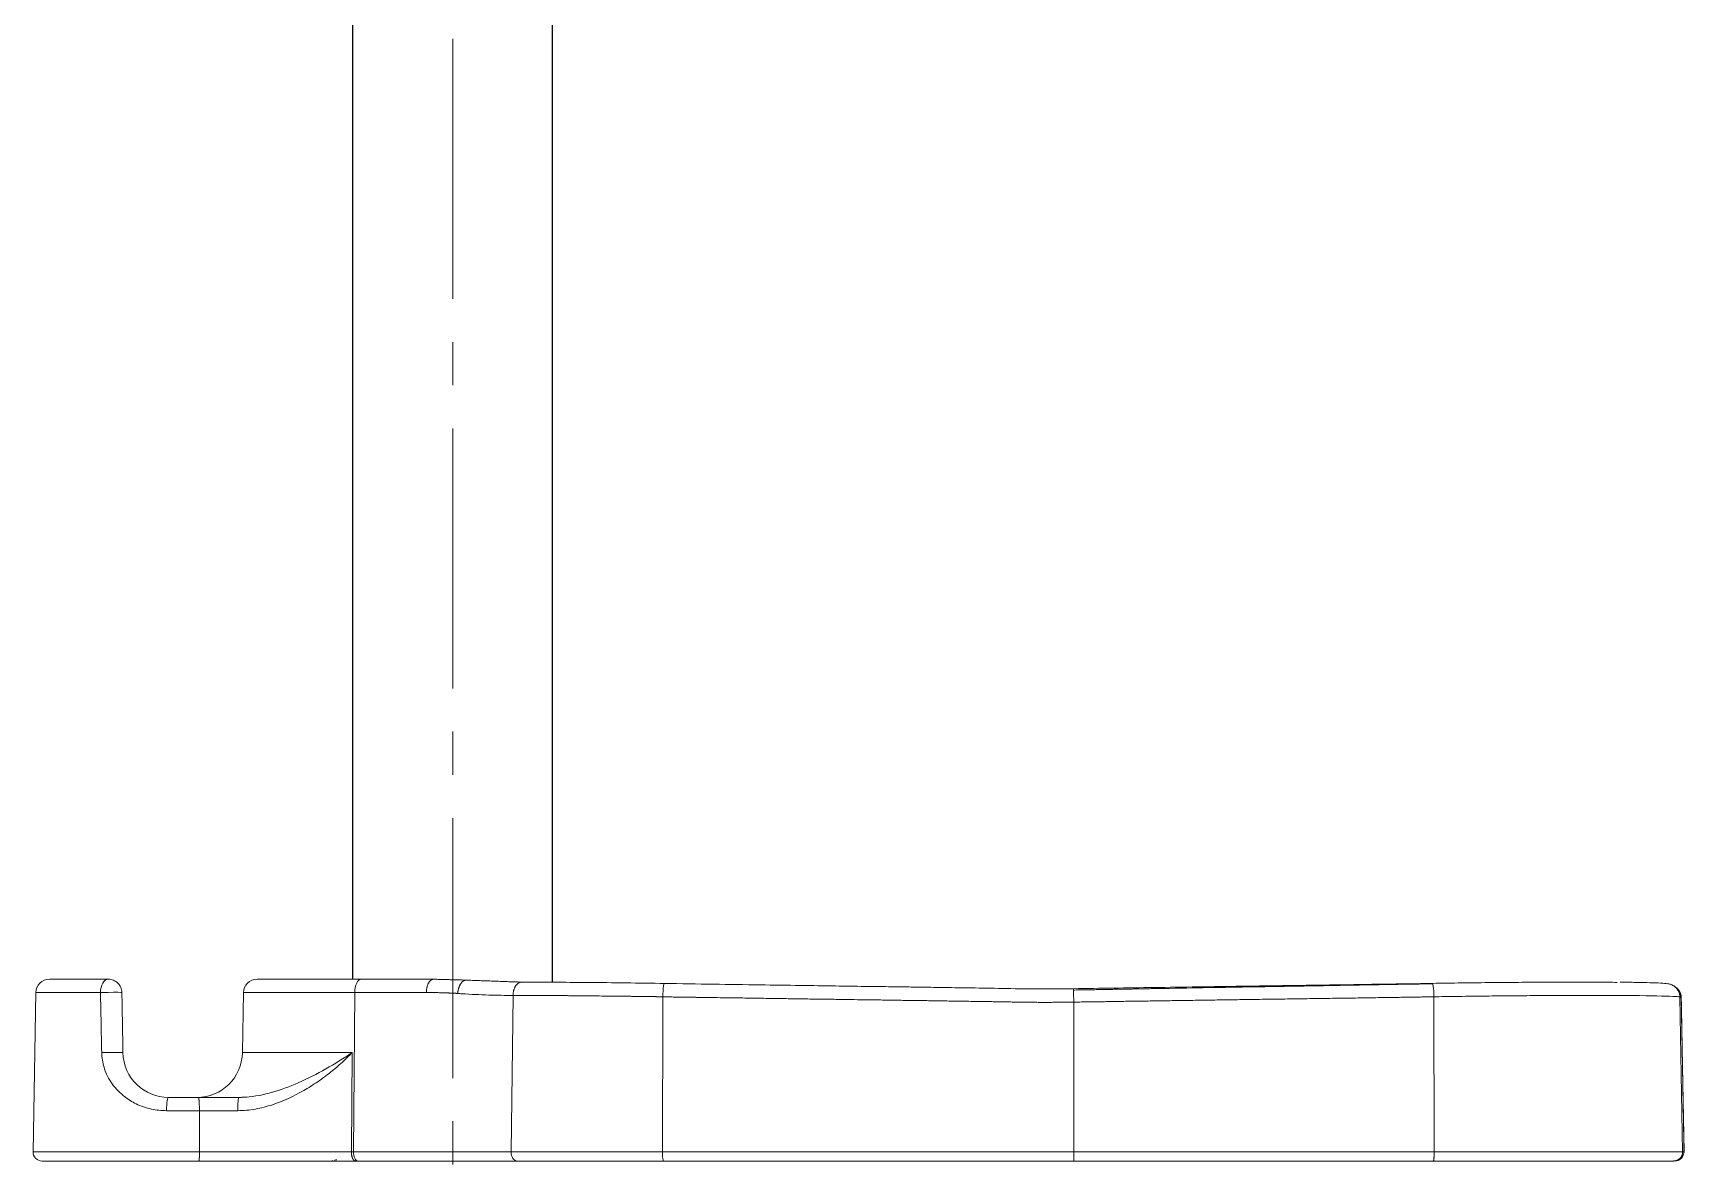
# Model space of a CAD drawing. Extents: x 0 to 3160, y 0 to 2315.
# Drawn here: x 884.7 to 1066.4, y 645.8 to 769.9 of the extents above; entities that cross this region are included whole.
import ezdxf

# ---------------------------------------------------------------- set-up
doc = ezdxf.new("R2010")
doc.units = 0
doc.header["$LTSCALE"] = 3
doc.header["$MEASUREMENT"] = 0
doc.linetypes.add('CENTER2', pattern=[28.575, 19.05, -3.175, 3.175, -3.175])
doc.layers.add('1', color=7, linetype='CONTINUOUS', true_color=0xffffff)
doc.layers.add('Cneter', color=1, linetype='CENTER2', lineweight=13)
doc.layers.add('DEF_LAYER_ASSEM_MEMBER', color=7, linetype='CONTINUOUS')

msp = doc.modelspace()

# ---------------------------------------------------------------- linework, layer by layer
at = {"layer": '1', "color": 7, "linetype": 'Continuous', "lineweight": 18}
for p, q in [((885.03, 664.37), (884.72, 646.86)), ((907.88, 664.37), (907.76, 657.76)), ((1066.24, 646.86), (1065.94, 663.87)), ((1066.09, 663.79), (1066.39, 646.86)), ((902.96, 645.84), (885.72, 645.84)), ((920.22, 645.84), (920.45, 645.84)), ((937.98, 645.84), (920.45, 645.84))]:
    msp.add_line(p, q, dxfattribs=at)
at = {"layer": '1', "color": 7, "linetype": 'Continuous', "lineweight": 13}
for p, q in [((885.03, 664.37), (892.14, 664.37)), ((920.13, 664.37), (907.88, 664.37)), ((919.99, 646.86), (920.13, 664.37)), ((928, 664.37), (920.13, 664.37)), ((937.54, 664.05), (937.34, 646.86)), ((1038.9, 646.86), (1038.87, 663.91)), ((919.84, 657.76), (907.76, 657.76)), ((919.75, 646.86), (919.84, 657.76)), ((903.03, 651.37), (899.41, 651.37)), ((903.03, 651.37), (903.04, 646.86)), ((884.72, 646.86), (903.04, 646.86)), ((919.99, 646.86), (919.75, 646.86)), ((937.34, 646.86), (919.99, 646.86)), ((999.24, 646.86), (953.99, 646.86))]:
    msp.add_line(p, q, dxfattribs=at)
at = {"layer": '1', "color": 7, "linetype": 'Continuous', "lineweight": 18}
for centre, radius, start, end in [((886.53, 664.34), 1.5, 90, 179), ((909.38, 664.34), 1.5, 90, 179), ((885.72, 646.84), 1, 179, 270)]:
    msp.add_arc(centre, radius, start, end, dxfattribs=at)
at = {"layer": '1', "color": 7, "linetype": 'Continuous', "lineweight": 18, "extrusion": (0, 0, -1)}
msp.add_arc((-902.76, 657.84), 5, 181, 270, dxfattribs=at)
at = {"layer": '1', "color": 7, "linetype": 'Continuous', "lineweight": 13}
for centre, major_axis, ratio, start_param, end_param in [((893, 664.34), (0, -1.5), 0.573305, 3.141593, 4.694936), ((920.83, 664.34), (0, -1.5), 0.46791, 3.141593, 4.694936), ((920.45, 646.84), (0, 1), 0.46791, 1.553343, 3.141593)]:
    msp.add_ellipse(centre, major_axis=major_axis, ratio=ratio, start_param=start_param, end_param=end_param, dxfattribs=at)
at = {"layer": '1', "color": 7, "linetype": 'Continuous', "lineweight": 18}
for centre, major_axis, ratio, start_param, end_param in [((902.96, 646.84), (0, 1), 0.078482, 4.712389, 4.729842), ((920.22, 646.84), (0, -1), 0.478188, 4.694936, 4.712389), ((937.98, 646.84), (0, 1), 0.641445, 1.553343, 1.570796), ((937.98, 646.84), (0, 1), 0.641445, 1.570796, 3.141593)]:
    msp.add_ellipse(centre, major_axis=major_axis, ratio=ratio, start_param=start_param, end_param=end_param, dxfattribs=at)
for points, degree, knots in [([(893, 665.84), (892.56, 665.84), (891.69, 665.84), (890.31, 665.84), (889.19, 665.84), (888.33, 665.84), (887.6, 665.84), (886.95, 665.84), (886.62, 665.84), (886.54, 665.84), (886.53, 665.84), (886.53, 665.84)], 3, [0, 0, 0, 0, 0.11238, 0.224622, 0.39743, 0.484195, 0.571153, 0.736132, 0.897017, 0.957162, 1, 1, 1, 1]), ([(894.5, 664.37), (894.5, 664.47), (894.49, 664.56), (894.45, 664.75), (894.42, 664.85), (894.34, 665.02), (894.3, 665.11), (894.19, 665.27), (894.12, 665.35), (893.98, 665.48), (893.91, 665.54), (893.75, 665.65), (893.66, 665.69), (893.48, 665.77), (893.39, 665.8), (893.2, 665.83), (893.1, 665.84), (893, 665.84)], 3, [0, 0, 0, 0, 0.125, 0.125, 0.25, 0.25, 0.375, 0.375, 0.5, 0.5, 0.625, 0.625, 0.75, 0.75, 0.875, 0.875, 1, 1, 1, 1]), ([(909.38, 665.84), (909.38, 665.84), (909.56, 665.84), (909.75, 665.84), (910.13, 665.84), (910.52, 665.84), (911.1, 665.84), (911.69, 665.84), (913.23, 665.84), (914.17, 665.84), (915.1, 665.84), (916.19, 665.84), (917.25, 665.84), (918.43, 665.84), (919.58, 665.84), (920.83, 665.84)], 2, [0, 0, 0, 0.124888, 0.124888, 0.249904, 0.249904, 0.37492, 0.37492, 0.499936, 0.624952, 0.624952, 0.749968, 0.749968, 0.874984, 0.874984, 1, 1, 1]), ([(954.27, 665.37), (952.81, 665.39), (949.95, 665.44), (945.78, 665.48), (941.88, 665.51), (939.52, 665.52), (938.4, 665.52)], 3, [0, 0, 0, 0, 0.250107, 0.500037, 0.75002, 1, 1, 1, 1]), ([(999.21, 664.79), (997.87, 664.77), (995.26, 664.75), (991.51, 664.82), (988.14, 664.88), (985.22, 664.92), (982.76, 664.96), (980.69, 664.99), (978.57, 665.02), (976.04, 665.05), (972.82, 665.1), (968.97, 665.15), (964.5, 665.22), (959.49, 665.29), (955.98, 665.34), (954.17, 665.37)], 3, [0, 0, 0, 0, 0.088928, 0.173916, 0.248924, 0.313698, 0.368233, 0.412542, 0.451697, 0.509269, 0.580781, 0.66622, 0.765596, 0.878901, 1, 1, 1, 1]), ([(1038.72, 665.37), (1035.16, 665.32), (1028.17, 665.22), (1017.94, 665.07), (1008.33, 664.93), (1002.15, 664.84), (999.21, 664.79)], 3, [0, 0, 0, 0, 0.270625, 0.531576, 0.776708, 1, 1, 1, 1]), ([(1051.59, 665.52), (1050.62, 665.51), (1048.6, 665.5), (1045.36, 665.47), (1042.04, 665.43), (1039.8, 665.4), (1038.71, 665.38)], 3, [0, 0, 0, 0, 0.251754, 0.507123, 0.762546, 1, 1, 1, 1]), ([(1038.72, 665.37), (1038.75, 665.34), (1038.78, 665.24), (1038.84, 664.77), (1038.87, 664.29), (1038.87, 663.91)], 3, [0, 0, 0, 0, 0.384308, 0.384308, 1, 1, 1, 1]), ([(1051.87, 665.52), (1051.79, 665.52), (1050.78, 665.52), (1049.65, 665.51), (1048.58, 665.5), (1048.58, 665.5)], 3, [0, 0, 0, 0, 0.078171, 0.999783, 1, 1, 1, 1]), ([(1051.63, 665.5), (1052.11, 665.5), (1054, 665.51), (1056.57, 665.51), (1058.38, 665.5), (1059.04, 665.49)], 3, [0, 0, 0, 0, 0.166884, 0.666789, 1, 1, 1, 1]), ([(1064.97, 665.25), (1064.91, 665.29), (1064.66, 665.35), (1063.89, 665.41), (1062.7, 665.46), (1061.19, 665.49), (1059.98, 665.51), (1059.35, 665.51)], 3, [0, 0, 0, 0, 0.205254, 0.409595, 0.612962, 0.81558, 1, 1, 1, 1]), ([(1065.12, 665.19), (1065.12, 665.19), (1065.11, 665.2), (1065.05, 665.22), (1064.94, 665.26)], 3, [0, 0, 0, 0, 0.148739, 1, 1, 1, 1]), ([(1065.11, 665.17), (1065.14, 665.16), (1065.18, 665.14), (1065.31, 665.09), (1065.39, 665.04), (1065.55, 664.92), (1065.62, 664.86), (1065.75, 664.72), (1065.81, 664.64), (1065.91, 664.48), (1065.95, 664.4), (1065.99, 664.32)], 3, [0, 0, 0, 0, 0.096377, 0.096377, 0.322283, 0.322283, 0.548188, 0.548188, 0.774094, 0.774094, 1, 1, 1, 1]), ([(1065.99, 664.32), (1066.02, 664.23), (1066.05, 664.14), (1066.08, 663.96), (1066.09, 663.87), (1066.09, 663.79)], 3, [0, 0, 0, 0, 0.5, 0.5, 1, 1, 1, 1]), ([(899.62, 652.84), (898.31, 652.84), (897.06, 653.37), (895.25, 655.11), (894.64, 656.38), (894.62, 657.76)], 3, [0, 0, 0, 0, 0.5, 0.5, 1, 1, 1, 1]), ([(907.39, 652.84), (907.02, 652.84), (906.65, 652.84), (906.09, 652.84), (905.9, 652.84), (905.53, 652.84), (905.35, 652.84), (904.97, 652.84), (904.79, 652.84), (904.41, 652.84), (904.23, 652.84), (903.66, 652.84), (903.29, 652.84), (902.91, 652.84)], 3, [0, 0, 0, 0, 0.25, 0.25, 0.375, 0.375, 0.5, 0.5, 0.625, 0.625, 0.75, 0.75, 1, 1, 1, 1]), ([(1065.75, 645.91), (1065.85, 645.95), (1066.03, 646.06), (1066.24, 646.3), (1066.36, 646.58), (1066.39, 646.77), (1066.38, 646.87)], 3, [0, 0, 0, 0, 0.255661, 0.515553, 0.767117, 1, 1, 1, 1]), ([(920.22, 645.84), (918.53, 645.84), (916.1, 645.84), (914.07, 645.84), (911.81, 645.84), (909.55, 645.84), (907.42, 645.84), (904.88, 645.84), (902.96, 645.84)], 2, [0, 0, 0, 0.25, 0.25, 0.5, 0.5, 0.75, 0.75, 1, 1, 1]), ([(918.15, 645.96), (918.07, 645.96), (917.98, 645.95), (917.91, 645.94), (917.91, 645.94)], 3, [0, 0, 0, 0, 0.918813, 1, 1, 1, 1]), ([(954.08, 645.84), (951.87, 645.84), (949.72, 645.84), (947.56, 645.84), (945.52, 645.84), (943.48, 645.84), (939.68, 645.84), (937.98, 645.84)], 2, [0, 0, 0, 0.25, 0.25, 0.5, 0.5, 0.75, 1, 1, 1]), ([(1038.81, 645.84), (1037.81, 645.84), (1035.99, 645.84), (1034.49, 645.84), (1032.99, 645.84), (1029.73, 645.84), (1026.46, 645.84), (1022.33, 645.84), (1018.21, 645.84), (1016.65, 645.84), (1015.42, 645.84), (1013.36, 645.84), (1011.74, 645.84), (1009.9, 645.84), (1008.05, 645.84), (1005.92, 645.84), (1003.83, 645.84), (1002.71, 645.84), (1001.58, 645.84), (1000.85, 645.84), (999.23, 645.84)], 2, [0, 0, 0, 0.125, 0.125, 0.25, 0.25, 0.5, 0.5, 0.625, 0.625, 0.75, 0.75, 0.8125, 0.8125, 0.875, 0.875, 0.9375, 0.9375, 0.96875, 0.96875, 1, 1, 1]), ([(1065.24, 645.84), (1065.21, 645.84), (1065.2, 645.84), (1065.18, 645.84), (1065.11, 645.84), (1065.03, 645.84), (1064.98, 645.84), (1064.91, 645.84), (1064.88, 645.84), (1064.83, 645.84), (1064.48, 645.84), (1063.8, 645.84), (1062.74, 645.84), (1060.94, 645.84), (1059.17, 645.84), (1056.78, 645.84), (1055.59, 645.84), (1052.94, 645.84), (1050.07, 645.84), (1047.01, 645.84), (1045.4, 645.84), (1043.81, 645.84), (1042.15, 645.84), (1040.49, 645.84), (1038.81, 645.84)], 2, [0, 0, 0, 0.03125, 0.03125, 0.0625, 0.125, 0.125, 0.1875, 0.1875, 0.25, 0.25, 0.375, 0.375, 0.5, 0.5, 0.625, 0.625, 0.6875, 0.75, 0.8125, 0.875, 0.875, 0.9375, 0.9375, 1, 1, 1])]:
    msp.add_open_spline(points, degree=degree, knots=knots, dxfattribs=at)
for points, degree in [([(920.83, 665.84), (924.93, 665.84), (928.82, 665.84)], 2), ([(932.34, 665.74), (928.71, 665.84)], 1), ([(938.4, 665.52), (932.32, 665.74)], 1), ([(894.62, 657.76), (894.58, 659.96), (894.54, 662.17), (894.5, 664.37)], 3), ([(1066.09, 663.78), (1065.95, 664.4)], 1), ([(1066.39, 646.76), (1066.09, 663.79)], 1), ([(899.62, 652.84), (901.26, 652.84), (902.91, 652.84)], 2), ([(908.23, 652.88), (907.28, 652.82)], 1), ([(907.36, 652.82), (907.37, 652.84), (907.38, 652.84), (907.39, 652.84)], 3), ([(908.15, 652.87), (907.9, 652.85), (907.64, 652.84), (907.39, 652.84)], 3), ([(1066.39, 646.76), (1066.38, 646.86)], 1), ([(917.67, 645.9), (917.66, 645.9), (917.66, 645.9), (917.65, 645.89)], 3), ([(999.23, 645.84), (976.61, 645.84), (954.08, 645.84)], 2), ([(1065.57, 645.86), (1065.92, 646.01)], 1)]:
    msp.add_open_spline(points, degree=degree, dxfattribs=at)
at = {"layer": '1', "color": 7, "linetype": 'Continuous', "lineweight": 13}
for points, weights in [([(928.82, 665.84), (928.34, 665.84), (928, 665.22), (928, 664.37)], [1.13244126475, 0.933568573986, 0.958665054801, 1.20773070719]), ([(932.32, 665.74), (931.84, 665.67), (931.5, 665.06), (931.45, 664.27)], [1.09881087072, 0.936664549826, 0.974076960585, 1.211048103]), ([(938.4, 665.52), (937.88, 665.43), (937.54, 664.84), (937.54, 664.05)], [1.10171685499, 0.940090912895, 0.971080136402, 1.19468452552]), ([(902.91, 652.84), (902.98, 652.84), (903.03, 652.24), (903.03, 651.37)], [1.16737171634, 0.944209421207, 0.944209427887, 1.16737173638]), ([(903.04, 646.84), (903.04, 646.26), (903, 645.84), (902.96, 645.84)], [1.16737183136, 0.941420879892, 0.94424423316, 1.17584189117]), ([(920.22, 645.84), (919.94, 645.84), (919.75, 646.26), (919.75, 646.84)], [1.17584189116, 0.944244233247, 0.941420879897, 1.16737183111]), ([(953.99, 646.84), (953.99, 646.85), (953.99, 646.86), (953.99, 646.86)], [1.16738276534, 1.17017174422, 1.17299557616, 1.17585426116]), ([(1038.81, 645.84), (1038.86, 645.84), (1038.9, 646.27), (1038.9, 646.86)], [1.17584640095, 0.941387972223, 0.941384533068, 1.17583608348]), ([(1065.24, 645.84), (1065.83, 645.84), (1066.25, 646.27), (1066.24, 646.86)], [1.1758269998, 0.941381211081, 0.941391000474, 1.17585636798])]:
    msp.add_rational_spline(points, weights, degree=3, dxfattribs=at)
for points, knots in [([(954.17, 665.37), (954.14, 665.34), (954.12, 665.25), (954.06, 664.8), (954.03, 664.31), (954.02, 663.9)], [0, 0, 0, 0, 0.37719, 0.37719, 1, 1, 1, 1]), ([(999.2, 664.65), (999.32, 664.65), (999.54, 664.65), (999.87, 664.66), (1000.19, 664.66), (1000.5, 664.67), (1000.81, 664.67), (1001.12, 664.68), (1001.41, 664.68), (1001.7, 664.69), (1001.99, 664.69), (1002.26, 664.7), (1002.53, 664.7), (1002.8, 664.71), (1003.05, 664.71), (1003.31, 664.72), (1003.55, 664.72), (1003.79, 664.73), (1004.02, 664.73), (1004.41, 664.74), (1004.95, 664.75), (1005.65, 664.76), (1006.36, 664.77), (1007.06, 664.79), (1007.76, 664.8), (1008.47, 664.81), (1010.58, 664.85), (1014.1, 664.91), (1018.2, 664.98), (1021.48, 665.04), (1023.94, 665.08), (1026.4, 665.12), (1028.44, 665.16), (1030.08, 665.19), (1031.3, 665.21), (1032.54, 665.23), (1033.73, 665.25), (1034.96, 665.27), (1035.96, 665.29), (1036.74, 665.3), (1037.22, 665.31), (1037.65, 665.32), (1038.04, 665.33), (1038.38, 665.33), (1038.58, 665.34), (1038.68, 665.34)], [0, 0, 0, 0, 0.008478, 0.016793, 0.024945, 0.032934, 0.04076, 0.048422, 0.055921, 0.063258, 0.070431, 0.07744, 0.084287, 0.090971, 0.097491, 0.103848, 0.110042, 0.116073, 0.12194, 0.127645, 0.145425, 0.163213, 0.18101, 0.198814, 0.216626, 0.234447, 0.252276, 0.377153, 0.501515, 0.563942, 0.626291, 0.688563, 0.75076, 0.781753, 0.812854, 0.844062, 0.875379, 0.903737, 0.937689, 0.95114, 0.963365, 0.974363, 0.984135, 0.992681, 1, 1, 1, 1]), ([(1064.97, 665.25), (1065.1, 665.2), (1065.23, 665.13), (1065.73, 664.75), (1065.93, 664.27), (1065.94, 663.87)], [0, 0, 0, 0, 0.235803, 0.235803, 1, 1, 1, 1]), ([(893, 664.39), (892.93, 664.39), (892.85, 664.39), (892.7, 664.39), (892.62, 664.39), (892.48, 664.38), (892.41, 664.38), (892.27, 664.37), (892.2, 664.37), (892.14, 664.37)], [0, 0, 0, 0, 0.25, 0.25, 0.5, 0.5, 0.75, 0.75, 1, 1, 1, 1]), ([(931.45, 664.27), (931.43, 664.27), (931.37, 664.28), (931.28, 664.28), (931.2, 664.29), (931.11, 664.29), (931.02, 664.3), (930.93, 664.3), (930.84, 664.31), (930.74, 664.31), (930.65, 664.32), (930.55, 664.32), (930.46, 664.32), (930.36, 664.33), (930.26, 664.33), (930.16, 664.34), (930.06, 664.34), (929.95, 664.34), (929.85, 664.34), (929.71, 664.35), (929.53, 664.35), (929.32, 664.36), (929.1, 664.36), (928.89, 664.36), (928.67, 664.37), (928.45, 664.37), (928.22, 664.37), (928.07, 664.37), (928, 664.37)], [0, 0, 0, 0, 0.024738, 0.049827, 0.075267, 0.101059, 0.127202, 0.153697, 0.180543, 0.207742, 0.235292, 0.263194, 0.291449, 0.320056, 0.349015, 0.378327, 0.407991, 0.438008, 0.468377, 0.499099, 0.559714, 0.620899, 0.682654, 0.74498, 0.807877, 0.871346, 0.935386, 1, 1, 1, 1]), ([(931.45, 664.27), (931.6, 664.26), (932.76, 664.18), (934.81, 664.09), (936.66, 664.06), (937.54, 664.05)], [0, 0, 0, 0, 0.070567, 0.557688, 1, 1, 1, 1]), ([(954.02, 663.9), (953.99, 663.9), (953.94, 663.9), (953.86, 663.91), (953.77, 663.91), (953.69, 663.91), (953.6, 663.91), (953.51, 663.91), (953.42, 663.91), (953.33, 663.91), (953.24, 663.92), (953.14, 663.92), (953.05, 663.92), (952.95, 663.92), (952.85, 663.92), (952.74, 663.92), (952.64, 663.93), (952.53, 663.93), (952.43, 663.93), (952.32, 663.93), (952.21, 663.93), (952.1, 663.93), (951.98, 663.94), (951.87, 663.94), (951.75, 663.94), (951.63, 663.94), (951.51, 663.94), (951.39, 663.94), (951.26, 663.95), (951.14, 663.95), (951.01, 663.95), (950.88, 663.95), (950.75, 663.95), (950.61, 663.95), (950.48, 663.96), (950.35, 663.96), (950.21, 663.96), (950.07, 663.96), (949.93, 663.96), (949.79, 663.96), (949.64, 663.97), (949.18, 663.97), (948.39, 663.98), (947.3, 663.99), (946.22, 664), (945.46, 664.01), (945, 664.01), (944.83, 664.01), (944.67, 664.02), (944.51, 664.02), (944.35, 664.02), (944.19, 664.02), (944.03, 664.02), (943.87, 664.02), (943.71, 664.02), (943.55, 664.03), (943.39, 664.03), (943.24, 664.03), (943.08, 664.03), (942.92, 664.03), (942.77, 664.03), (942.61, 664.03), (942.45, 664.03), (942.3, 664.03), (942.15, 664.04), (941.99, 664.04), (941.84, 664.04), (941.69, 664.04), (941.53, 664.04), (941.38, 664.04), (941.23, 664.04), (941.08, 664.04), (940.93, 664.04), (940.78, 664.04), (940.64, 664.04), (940.49, 664.04), (940.34, 664.05), (940.19, 664.05), (940.05, 664.05), (939.9, 664.05), (939.76, 664.05), (939.61, 664.05), (939.47, 664.05), (939.33, 664.05), (939.19, 664.05), (939.04, 664.05), (938.9, 664.05), (938.76, 664.05), (938.62, 664.05), (938.49, 664.05), (938.35, 664.05), (938.21, 664.05), (938.07, 664.05), (937.94, 664.05), (937.8, 664.05), (937.67, 664.05), (937.58, 664.05), (937.54, 664.05)], [0, 0, 0, 0, 0.004418, 0.008935, 0.013548, 0.01826, 0.023069, 0.027975, 0.03298, 0.038082, 0.043281, 0.048579, 0.053974, 0.059466, 0.065057, 0.070745, 0.076532, 0.082416, 0.088398, 0.094478, 0.100657, 0.106934, 0.11331, 0.119784, 0.126357, 0.133028, 0.139799, 0.146669, 0.153639, 0.160708, 0.167876, 0.175144, 0.182511, 0.189976, 0.197541, 0.205204, 0.212965, 0.220824, 0.228781, 0.236835, 0.244987, 0.253236, 0.316448, 0.379555, 0.442611, 0.505686, 0.515441, 0.525194, 0.534943, 0.54469, 0.554434, 0.564177, 0.573917, 0.583656, 0.593393, 0.60313, 0.612865, 0.622599, 0.632332, 0.642063, 0.651793, 0.661521, 0.671248, 0.680973, 0.690695, 0.700415, 0.710134, 0.719849, 0.729562, 0.739273, 0.748981, 0.758685, 0.768387, 0.778086, 0.787781, 0.797473, 0.807161, 0.816846, 0.826526, 0.836203, 0.845876, 0.855545, 0.865209, 0.874869, 0.884525, 0.894176, 0.903822, 0.913463, 0.9231, 0.932731, 0.942357, 0.951978, 0.961594, 0.971204, 0.980808, 0.990407, 1, 1, 1, 1]), ([(954.02, 663.9), (954.1, 663.9), (954.28, 663.9), (954.53, 663.89), (954.78, 663.89), (955.03, 663.88), (955.28, 663.88), (955.52, 663.88), (955.75, 663.87), (955.99, 663.87), (956.22, 663.86), (956.45, 663.86), (956.67, 663.86), (956.89, 663.85), (957.11, 663.85), (957.32, 663.85), (957.53, 663.85), (957.74, 663.84), (957.94, 663.84), (958.14, 663.84), (958.34, 663.83), (958.65, 663.83), (959.21, 663.82), (960.14, 663.81), (961.46, 663.79), (963.09, 663.77), (964.88, 663.74), (966.69, 663.71), (968.45, 663.69), (970.17, 663.66), (971.84, 663.64), (973.47, 663.62), (975.05, 663.59), (976.63, 663.57), (978.21, 663.55), (979.83, 663.52), (981.44, 663.5), (983.06, 663.48), (984.68, 663.45), (986.29, 663.43), (987.63, 663.41), (988.68, 663.39), (989.43, 663.38), (990.17, 663.37), (990.9, 663.36), (991.6, 663.35), (992.29, 663.33), (992.97, 663.32), (993.62, 663.31), (994.26, 663.31), (994.88, 663.3), (995.48, 663.29), (996.07, 663.29), (996.64, 663.29), (997.19, 663.3), (997.73, 663.3), (998.25, 663.31), (998.75, 663.31), (999.07, 663.32), (999.24, 663.32)], [0, 0, 0, 0, 0.005734, 0.011391, 0.01697, 0.022471, 0.027896, 0.033243, 0.038513, 0.043705, 0.04882, 0.053859, 0.05882, 0.063704, 0.068511, 0.073242, 0.077895, 0.082471, 0.086971, 0.091394, 0.09574, 0.10001, 0.112115, 0.132808, 0.162091, 0.199965, 0.240999, 0.281018, 0.320023, 0.358016, 0.394995, 0.43096, 0.46591, 0.499847, 0.53555, 0.571253, 0.606956, 0.642659, 0.678362, 0.714063, 0.749762, 0.766881, 0.78362, 0.799978, 0.815957, 0.831558, 0.846781, 0.861628, 0.876099, 0.890197, 0.90392, 0.91727, 0.930243, 0.942839, 0.955049, 0.966869, 0.978299, 0.989342, 1, 1, 1, 1]), ([(999.21, 664.78), (999.21, 664.78), (999.21, 664.72), (999.22, 664.28), (999.23, 663.74), (999.24, 663.32)], [0, 0, 0, 0, 0.343456, 0.343456, 1, 1, 1, 1]), ([(1038.87, 663.91), (1038.81, 663.9), (1038.68, 663.9), (1038.47, 663.9), (1038.26, 663.89), (1038.03, 663.89), (1037.79, 663.89), (1037.54, 663.88), (1037.27, 663.88), (1036.99, 663.87), (1036.7, 663.87), (1036.4, 663.86), (1036.08, 663.86), (1035.75, 663.85), (1035.41, 663.85), (1035.06, 663.84), (1034.69, 663.84), (1034.32, 663.83), (1033.91, 663.83), (1033.3, 663.82), (1032.32, 663.8), (1030.82, 663.78), (1028.82, 663.75), (1026.48, 663.72), (1024, 663.68), (1021.53, 663.65), (1019.54, 663.62), (1018.04, 663.6), (1017.01, 663.58), (1016, 663.57), (1015.01, 663.55), (1014.03, 663.54), (1013.07, 663.52), (1012.12, 663.51), (1011.19, 663.5), (1010.28, 663.48), (1009.39, 663.47), (1008.51, 663.46), (1007.64, 663.44), (1006.8, 663.43), (1005.97, 663.42), (1005.15, 663.41), (1004.36, 663.4), (1003.58, 663.38), (1002.81, 663.37), (1002.07, 663.36), (1001.34, 663.35), (1000.62, 663.34), (999.92, 663.33), (999.46, 663.32), (999.24, 663.32)], [0, 0, 0, 0, 0.004836, 0.009986, 0.015452, 0.021233, 0.027329, 0.033739, 0.040465, 0.047505, 0.054859, 0.062527, 0.070509, 0.078805, 0.087414, 0.096338, 0.105575, 0.115126, 0.12499, 0.136573, 0.161268, 0.199073, 0.249988, 0.313193, 0.375924, 0.438182, 0.499969, 0.526278, 0.552172, 0.577651, 0.602715, 0.627364, 0.651598, 0.675416, 0.698819, 0.721807, 0.744379, 0.766536, 0.788277, 0.809602, 0.830512, 0.851006, 0.871084, 0.890747, 0.909994, 0.928826, 0.947243, 0.965244, 0.982829, 1, 1, 1, 1]), ([(1065.94, 663.87), (1065.93, 663.88), (1065.9, 663.89), (1065.78, 663.92), (1065.34, 663.95), (1063.59, 664.01), (1058.68, 664.07), (1051.95, 664.05), (1046.92, 664.01), (1044.17, 663.98), (1041.47, 663.95), (1039.65, 663.92), (1038.87, 663.91)], [0, 0, 0, 0, 0.03163, 0.063043, 0.125596, 0.250607, 0.500037, 0.749315, 0.811284, 0.874724, 0.946681, 1, 1, 1, 1]), ([(1066.09, 663.79), (1066.09, 663.79), (1066.08, 663.8), (1066.05, 663.83), (1065.98, 663.86), (1065.94, 663.87)], [0, 0, 0, 0, 0.249993, 0.499997, 1, 1, 1, 1]), ([(892.28, 657.76), (892.72, 657.77), (893.34, 657.79), (894.3, 657.79), (894.62, 657.77), (894.62, 657.76)], [0, 0, 0, 0, 0.5, 0.5, 1, 1, 1, 1]), ([(899.41, 651.37), (899.13, 651.38), (898.57, 651.4), (897.42, 651.59), (896.1, 652.04), (894.84, 652.83), (893.93, 653.67), (893.28, 654.5), (892.82, 655.32), (892.52, 656.14), (892.33, 656.94), (892.29, 657.48), (892.28, 657.76)], [0, 0, 0, 0, 0.077708, 0.155642, 0.323564, 0.469714, 0.584126, 0.682085, 0.774357, 0.850231, 0.92593, 1, 1, 1, 1]), ([(919.84, 657.76), (919.48, 657.4), (918.72, 656.65), (917.46, 655.58), (916.05, 654.54), (913.98, 653.23), (911.69, 652.15), (909.51, 651.59), (908.22, 651.4), (907.56, 651.38), (907.24, 651.37)], [0, 0, 0, 0, 0.108889, 0.226015, 0.349271, 0.475845, 0.734675, 0.866341, 0.934729, 1, 1, 1, 1]), ([(919.84, 657.76), (917.97, 656.51), (915.98, 655.35), (912.06, 653.64), (910.12, 653.01), (908.15, 652.87)], [0, 0, 0, 0, 0.530513, 0.530513, 1, 1, 1, 1]), ([(899.41, 651.37), (899.41, 651.77), (899.44, 652.2), (899.52, 652.74), (899.58, 652.84), (899.62, 652.84)], [0, 0, 0, 0, 0.5, 0.5, 1, 1, 1, 1]), ([(907.24, 651.37), (907.24, 651.72), (907.25, 652.13), (907.31, 652.64), (907.33, 652.77), (907.36, 652.82)], [0, 0, 0, 0, 0.563886, 0.563886, 1, 1, 1, 1]), ([(907.24, 651.37), (906.57, 651.37), (905.19, 651.37), (903.77, 651.37), (903.03, 651.37)], [0, 0, 0, 0, 0.481878, 1, 1, 1, 1]), ([(919.75, 646.86), (919.6, 646.86), (919.22, 646.86), (918.58, 646.86), (917.8, 646.86), (916.92, 646.86), (915.92, 646.86), (914.78, 646.86), (913.53, 646.86), (912.21, 646.86), (910.86, 646.86), (909.55, 646.86), (908.3, 646.86), (907.16, 646.86), (906.13, 646.86), (905.2, 646.86), (904.36, 646.86), (903.64, 646.86), (903.21, 646.86), (903.04, 646.86)], [0, 0, 0, 0, 0.030408, 0.074952, 0.12434, 0.17893, 0.239853, 0.309062, 0.384899, 0.464292, 0.544168, 0.621859, 0.695081, 0.761583, 0.820532, 0.874264, 0.923674, 0.968598, 1, 1, 1, 1]), ([(953.99, 646.86), (953.72, 646.86), (953.16, 646.86), (952.33, 646.86), (951.51, 646.86), (950.7, 646.86), (949.89, 646.86), (949.09, 646.86), (948.29, 646.86), (947.49, 646.86), (946.68, 646.86), (945.8, 646.86), (944.84, 646.86), (943.77, 646.86), (942.61, 646.86), (941.37, 646.86), (940.05, 646.86), (938.69, 646.86), (937.79, 646.86), (937.34, 646.86)], [0, 0, 0, 0, 0.044321, 0.092213, 0.137258, 0.181892, 0.227089, 0.272366, 0.317474, 0.362457, 0.40884, 0.458993, 0.515285, 0.579112, 0.650033, 0.727404, 0.812072, 0.905356, 1, 1, 1, 1]), ([(954.08, 645.84), (954.06, 645.84), (954.03, 645.94), (954, 646.33), (953.99, 646.61), (953.99, 646.84)], [0, 0, 0, 0, 0.5, 0.5, 1, 1, 1, 1]), ([(999.23, 645.84), (999.23, 645.84), (999.23, 645.85), (999.23, 645.88), (999.23, 645.89), (999.23, 645.94), (999.23, 645.98), (999.24, 646.05), (999.24, 646.09), (999.24, 646.18), (999.24, 646.23), (999.24, 646.34), (999.24, 646.4), (999.24, 646.52), (999.24, 646.58), (999.24, 646.71), (999.24, 646.78), (999.24, 646.84)], [0, 0, 0, 0, 0.125, 0.125, 0.25, 0.25, 0.375, 0.375, 0.5, 0.5, 0.625, 0.625, 0.75, 0.75, 0.875, 0.875, 1, 1, 1, 1]), ([(1038.9, 646.86), (1032.29, 646.86), (1025.7, 646.86), (1012.47, 646.86), (1005.86, 646.86), (999.24, 646.86)], [0, 0, 0, 0, 0.5, 0.5, 1, 1, 1, 1]), ([(1066.24, 646.86), (1066.23, 646.86), (1066.23, 646.86), (1066.22, 646.86), (1066.2, 646.86), (1066.18, 646.86), (1066.15, 646.86), (1066.1, 646.86), (1066.03, 646.86), (1065.94, 646.86), (1065.82, 646.86), (1065.67, 646.86), (1065.47, 646.86), (1065.21, 646.86), (1064.88, 646.86), (1064.46, 646.86), (1063.92, 646.86), (1063.25, 646.86), (1062.41, 646.86), (1061.35, 646.86), (1060.03, 646.86), (1058.48, 646.86), (1056.77, 646.86), (1055, 646.86), (1053.22, 646.86), (1051.48, 646.86), (1049.79, 646.86), (1048.18, 646.86), (1046.69, 646.86), (1045.33, 646.86), (1044.1, 646.86), (1043, 646.86), (1042.01, 646.86), (1041.11, 646.86), (1040.28, 646.86), (1039.55, 646.86), (1039.1, 646.86), (1038.9, 646.86)], [0, 0, 0, 0, 0.004485, 0.013751, 0.024104, 0.035553, 0.048106, 0.061784, 0.076714, 0.09308, 0.111049, 0.13085, 0.152732, 0.176977, 0.203879, 0.233717, 0.266802, 0.30344, 0.344175, 0.390203, 0.442323, 0.497945, 0.553357, 0.606356, 0.655715, 0.701868, 0.745286, 0.785446, 0.821618, 0.853723, 0.882216, 0.907563, 0.930208, 0.950632, 0.969319, 0.986741, 1, 1, 1, 1]), ([(1066.38, 646.86), (1066.38, 646.86), (1066.38, 646.86), (1066.37, 646.86), (1066.36, 646.86), (1066.34, 646.86), (1066.32, 646.86), (1066.28, 646.86), (1066.26, 646.86), (1066.24, 646.86)], [0, 0, 0, 0, 0.144589, 0.144589, 0.429726, 0.429726, 0.714863, 0.714863, 1, 1, 1, 1])]:
    msp.add_open_spline(points, degree=3, knots=knots, dxfattribs=at)
for points in [[(892.28, 657.76), (892.23, 659.96), (892.19, 662.17), (892.14, 664.37)], [(894.5, 664.37), (894.5, 664.4), (893.79, 664.41), (893, 664.39)], [(953.99, 646.86), (954, 652.54), (954.01, 658.22), (954.02, 663.9)], [(999.24, 663.32), (999.24, 657.83), (999.24, 652.35), (999.24, 646.86)], [(999.24, 646.84), (999.24, 646.85), (999.24, 646.86), (999.24, 646.86)]]:
    msp.add_open_spline(points, degree=3, dxfattribs=at)
at = {"layer": 'Cneter', "lineweight": 5, "ltscale": 0.5}
msp.add_line((930.9, 1112.17), (930.9, 556.63), dxfattribs=at)
at = {"layer": 'DEF_LAYER_ASSEM_MEMBER', "color": 7, "linetype": 'Continuous'}
for p, q in [((919.9, 665.84), (919.9, 799.54)), ((941.9, 665.51), (941.9, 799.94))]:
    msp.add_line(p, q, dxfattribs=at)

doc.saveas('drawing.dxf')
